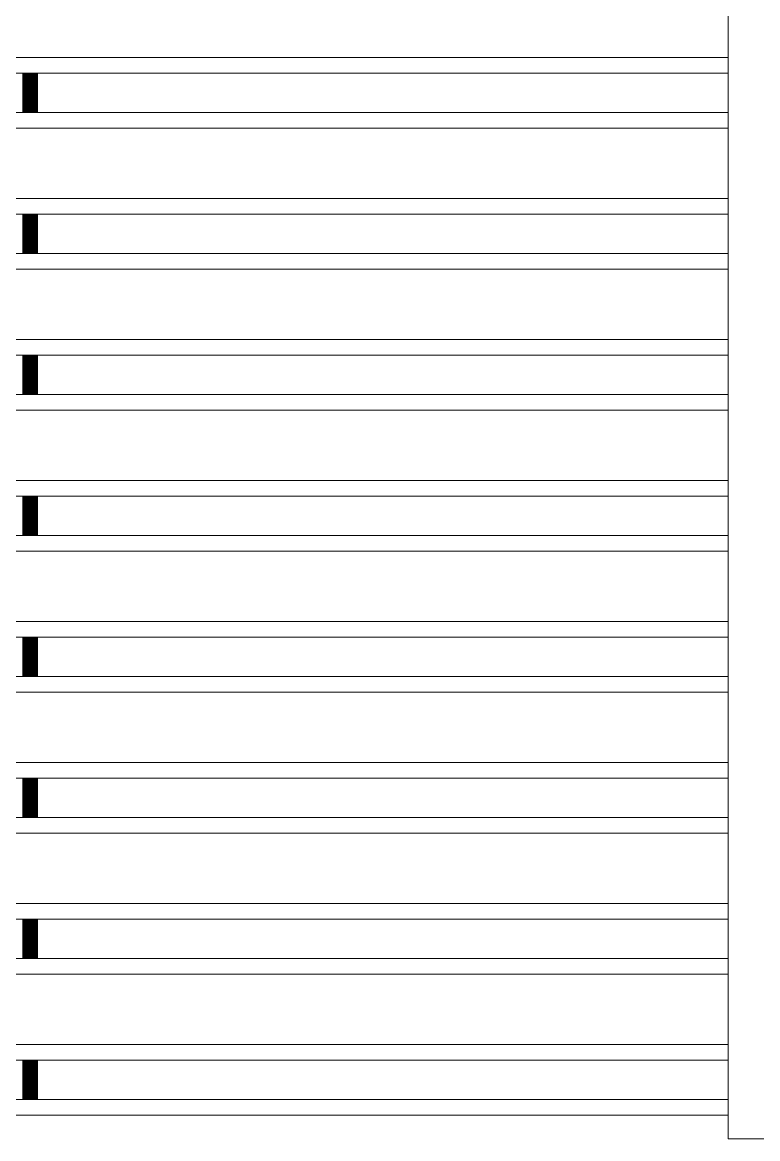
# Model space of a CAD drawing. Extents: x 1000 to 49000, y 2919 to 77300.
# Drawn here: x 38390 to 39328, y 64625 to 66050 of the extents above; entities that cross this region are included whole.
import ezdxf

# ---------------------------------------------------------------- set-up
doc = ezdxf.new("R2010")
doc.units = 13
doc.layers.add('Inner', color=4, linetype='Continuous', lineweight=0, true_color=0x00ffff)

msp = doc.modelspace()

# ---------------------------------------------------------------- linework, layer by layer
at = {"layer": 'Inner'}
for points in [[(39290, 64625), (39290, 67475), (41200, 67475), (41200, 64625), (39290, 64625)], [(37780, 65985), (39290, 65985), (39290, 66005), (37780, 66005), (37780, 65985)], [(38390, 65985), (38391, 65985), (38391, 65935), (38390, 65935), (38390, 65985)], [(38392, 65985), (38393, 65985), (38393, 65935), (38392, 65935), (38392, 65985)], [(38394, 65985), (38395, 65985), (38395, 65935), (38394, 65935), (38394, 65985)], [(38396, 65985), (38397, 65985), (38397, 65935), (38396, 65935), (38396, 65985)], [(38398, 65985), (38399, 65985), (38399, 65935), (38398, 65935), (38398, 65985)], [(38400, 65985), (38401, 65985), (38401, 65935), (38400, 65935), (38400, 65985)], [(38402, 65985), (38403, 65985), (38403, 65935), (38402, 65935), (38402, 65985)], [(38404, 65985), (38405, 65985), (38405, 65935), (38404, 65935), (38404, 65985)], [(38406, 65985), (38407, 65985), (38407, 65935), (38406, 65935), (38406, 65985)], [(38408, 65985), (38409, 65985), (38409, 65935), (38408, 65935), (38408, 65985)], [(37780, 65915), (39290, 65915), (39290, 65935), (37780, 65935), (37780, 65915)], [(37780, 65805), (39290, 65805), (39290, 65825), (37780, 65825), (37780, 65805)], [(38390, 65805), (38391, 65805), (38391, 65755), (38390, 65755), (38390, 65805)], [(38392, 65805), (38393, 65805), (38393, 65755), (38392, 65755), (38392, 65805)], [(38394, 65805), (38395, 65805), (38395, 65755), (38394, 65755), (38394, 65805)], [(38396, 65805), (38397, 65805), (38397, 65755), (38396, 65755), (38396, 65805)], [(38398, 65805), (38399, 65805), (38399, 65755), (38398, 65755), (38398, 65805)], [(38400, 65805), (38401, 65805), (38401, 65755), (38400, 65755), (38400, 65805)], [(38402, 65805), (38403, 65805), (38403, 65755), (38402, 65755), (38402, 65805)], [(38404, 65805), (38405, 65805), (38405, 65755), (38404, 65755), (38404, 65805)], [(38406, 65805), (38407, 65805), (38407, 65755), (38406, 65755), (38406, 65805)], [(38408, 65805), (38409, 65805), (38409, 65755), (38408, 65755), (38408, 65805)], [(37780, 65735), (39290, 65735), (39290, 65755), (37780, 65755), (37780, 65735)], [(37780, 65625), (39290, 65625), (39290, 65645), (37780, 65645), (37780, 65625)], [(38390, 65625), (38391, 65625), (38391, 65575), (38390, 65575), (38390, 65625)], [(38392, 65625), (38393, 65625), (38393, 65575), (38392, 65575), (38392, 65625)], [(38394, 65625), (38395, 65625), (38395, 65575), (38394, 65575), (38394, 65625)], [(38396, 65625), (38397, 65625), (38397, 65575), (38396, 65575), (38396, 65625)], [(38398, 65625), (38399, 65625), (38399, 65575), (38398, 65575), (38398, 65625)], [(38400, 65625), (38401, 65625), (38401, 65575), (38400, 65575), (38400, 65625)], [(38402, 65625), (38403, 65625), (38403, 65575), (38402, 65575), (38402, 65625)], [(38404, 65625), (38405, 65625), (38405, 65575), (38404, 65575), (38404, 65625)], [(38406, 65625), (38407, 65625), (38407, 65575), (38406, 65575), (38406, 65625)], [(38408, 65625), (38409, 65625), (38409, 65575), (38408, 65575), (38408, 65625)], [(37780, 65555), (39290, 65555), (39290, 65575), (37780, 65575), (37780, 65555)], [(37780, 65445), (39290, 65445), (39290, 65465), (37780, 65465), (37780, 65445)], [(38390, 65445), (38391, 65445), (38391, 65395), (38390, 65395), (38390, 65445)], [(38392, 65445), (38393, 65445), (38393, 65395), (38392, 65395), (38392, 65445)], [(38394, 65445), (38395, 65445), (38395, 65395), (38394, 65395), (38394, 65445)], [(38396, 65445), (38397, 65445), (38397, 65395), (38396, 65395), (38396, 65445)], [(38398, 65445), (38399, 65445), (38399, 65395), (38398, 65395), (38398, 65445)], [(38400, 65445), (38401, 65445), (38401, 65395), (38400, 65395), (38400, 65445)], [(38402, 65445), (38403, 65445), (38403, 65395), (38402, 65395), (38402, 65445)], [(38404, 65445), (38405, 65445), (38405, 65395), (38404, 65395), (38404, 65445)], [(38406, 65445), (38407, 65445), (38407, 65395), (38406, 65395), (38406, 65445)], [(38408, 65445), (38409, 65445), (38409, 65395), (38408, 65395), (38408, 65445)], [(37780, 65375), (39290, 65375), (39290, 65395), (37780, 65395), (37780, 65375)], [(37780, 65265), (39290, 65265), (39290, 65285), (37780, 65285), (37780, 65265)], [(38390, 65265), (38391, 65265), (38391, 65215), (38390, 65215), (38390, 65265)], [(38392, 65265), (38393, 65265), (38393, 65215), (38392, 65215), (38392, 65265)], [(38394, 65265), (38395, 65265), (38395, 65215), (38394, 65215), (38394, 65265)], [(38396, 65265), (38397, 65265), (38397, 65215), (38396, 65215), (38396, 65265)], [(38398, 65265), (38399, 65265), (38399, 65215), (38398, 65215), (38398, 65265)], [(38400, 65265), (38401, 65265), (38401, 65215), (38400, 65215), (38400, 65265)], [(38402, 65265), (38403, 65265), (38403, 65215), (38402, 65215), (38402, 65265)], [(38404, 65265), (38405, 65265), (38405, 65215), (38404, 65215), (38404, 65265)], [(38406, 65265), (38407, 65265), (38407, 65215), (38406, 65215), (38406, 65265)], [(38408, 65265), (38409, 65265), (38409, 65215), (38408, 65215), (38408, 65265)], [(37780, 65195), (39290, 65195), (39290, 65215), (37780, 65215), (37780, 65195)], [(37780, 65085), (39290, 65085), (39290, 65105), (37780, 65105), (37780, 65085)], [(38390, 65085), (38391, 65085), (38391, 65035), (38390, 65035), (38390, 65085)], [(38392, 65085), (38393, 65085), (38393, 65035), (38392, 65035), (38392, 65085)], [(38394, 65085), (38395, 65085), (38395, 65035), (38394, 65035), (38394, 65085)], [(38396, 65085), (38397, 65085), (38397, 65035), (38396, 65035), (38396, 65085)], [(38398, 65085), (38399, 65085), (38399, 65035), (38398, 65035), (38398, 65085)], [(38400, 65085), (38401, 65085), (38401, 65035), (38400, 65035), (38400, 65085)], [(38402, 65085), (38403, 65085), (38403, 65035), (38402, 65035), (38402, 65085)], [(38404, 65085), (38405, 65085), (38405, 65035), (38404, 65035), (38404, 65085)], [(38406, 65085), (38407, 65085), (38407, 65035), (38406, 65035), (38406, 65085)], [(38408, 65085), (38409, 65085), (38409, 65035), (38408, 65035), (38408, 65085)], [(37780, 65015), (39290, 65015), (39290, 65035), (37780, 65035), (37780, 65015)], [(37780, 64905), (39290, 64905), (39290, 64925), (37780, 64925), (37780, 64905)], [(38390, 64905), (38391, 64905), (38391, 64855), (38390, 64855), (38390, 64905)], [(38392, 64905), (38393, 64905), (38393, 64855), (38392, 64855), (38392, 64905)], [(38394, 64905), (38395, 64905), (38395, 64855), (38394, 64855), (38394, 64905)], [(38396, 64905), (38397, 64905), (38397, 64855), (38396, 64855), (38396, 64905)], [(38398, 64905), (38399, 64905), (38399, 64855), (38398, 64855), (38398, 64905)], [(38400, 64905), (38401, 64905), (38401, 64855), (38400, 64855), (38400, 64905)], [(38402, 64905), (38403, 64905), (38403, 64855), (38402, 64855), (38402, 64905)], [(38404, 64905), (38405, 64905), (38405, 64855), (38404, 64855), (38404, 64905)], [(38406, 64905), (38407, 64905), (38407, 64855), (38406, 64855), (38406, 64905)], [(38408, 64905), (38409, 64905), (38409, 64855), (38408, 64855), (38408, 64905)], [(37780, 64835), (39290, 64835), (39290, 64855), (37780, 64855), (37780, 64835)], [(37780, 64725), (39290, 64725), (39290, 64745), (37780, 64745), (37780, 64725)], [(38390, 64725), (38391, 64725), (38391, 64675), (38390, 64675), (38390, 64725)], [(38392, 64725), (38393, 64725), (38393, 64675), (38392, 64675), (38392, 64725)], [(38394, 64725), (38395, 64725), (38395, 64675), (38394, 64675), (38394, 64725)], [(38396, 64725), (38397, 64725), (38397, 64675), (38396, 64675), (38396, 64725)], [(38398, 64725), (38399, 64725), (38399, 64675), (38398, 64675), (38398, 64725)], [(38400, 64725), (38401, 64725), (38401, 64675), (38400, 64675), (38400, 64725)], [(38402, 64725), (38403, 64725), (38403, 64675), (38402, 64675), (38402, 64725)], [(38404, 64725), (38405, 64725), (38405, 64675), (38404, 64675), (38404, 64725)], [(38406, 64725), (38407, 64725), (38407, 64675), (38406, 64675), (38406, 64725)], [(38408, 64725), (38409, 64725), (38409, 64675), (38408, 64675), (38408, 64725)], [(37780, 64655), (39290, 64655), (39290, 64675), (37780, 64675), (37780, 64655)]]:
    msp.add_lwpolyline(points, dxfattribs=at)

doc.saveas('drawing.dxf')
